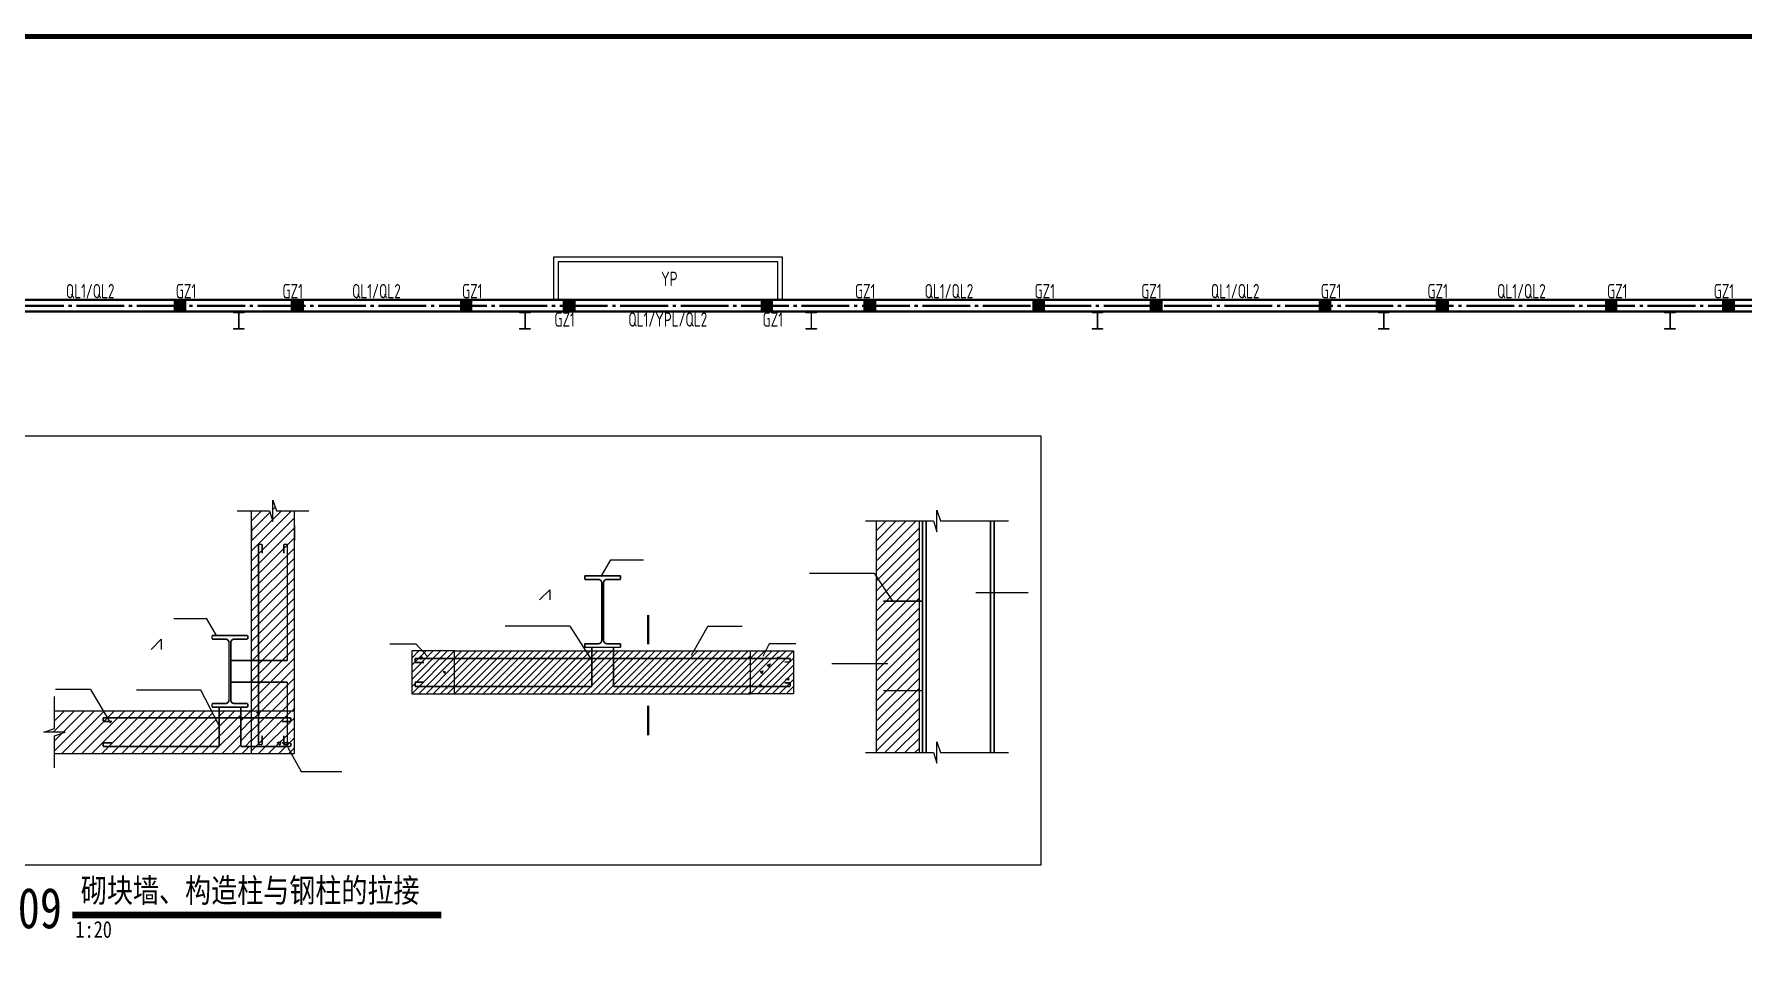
# Model space of a CAD drawing. Extents: x 4043574 to 4201224, y -1031091 to -644991.
# Drawn here: x 4083081 to 4118896, y -991966 to -972641 of the extents above; entities that cross this region are included whole.
import ezdxf

# ---------------------------------------------------------------- set-up
doc = ezdxf.new("R2010")
doc.units = 0
doc.header["$LTSCALE"] = 1000
doc.header["$MEASUREMENT"] = 0
doc.linetypes.add('3', pattern=[1.266667, 1, -0.1, 0.066667, -0.1])
for name, color, linetype in [('DIM_SYMB', 3, 'Continuous'), ('PUB_TEXT', 7, 'Continuous'), ('PUB_TITLE', 4, 'Continuous'), ('WALL', 9, 'Continuous'), ('中文', 7, 'Continuous'), ('图框外框__细线', 253, 'Continuous'), ('墙__实线', 3, 'Continuous'), ('尺寸线及数字', 253, 'Continuous'), ('层1001', 253, 'Continuous'), ('层1005', 253, 'Continuous'), ('层10102', 7, 'Continuous'), ('折断线', 7, 'Continuous'), ('支座钢筋', 1, 'Continuous'), ('柱构件', 2, 'Continuous'), ('楼板负筋文字', 7, 'Continuous')]:
    doc.layers.add(name, color=color, linetype=linetype)
doc.styles.add('BIANHAO', font='SIMHEI.TTF', dxfattribs={"width": 0.8})
doc.styles.add('BILI', font='SIMHEI.TTF', dxfattribs={"width": 0.7, "height": 350})
doc.styles.add('TSSD', font='tssdeng.shx', dxfattribs={"width": 0.7, "height": 300, "bigfont": 'tssdchn.shx'})
doc.styles.add('TUMING', font='SimSun.ttf', dxfattribs={"width": 0.8, "height": 400})

# ---------------------------------------------------------------- blocks, each defined once
blk = doc.blocks.new('砖墙与钢柱的拉接')
for p, q in [((-1575, 8823), (-1150, 9251)), ((-1150, 9251), (-1150, 8823)), ((-17863, 6749), (-17438, 7176)), ((-17438, 7176), (-17438, 6749))]:
    blk.add_line(p, q)
at = {"layer": 'DIM_SYMB'}
for points in [[(-1736, 8823, 0, 0, 0), (90, 8823, 0, 0, 0), (711, 7386, 160, 0, 0), (950, 6835, 0, 0, 0)], [(-18024, 6749, 0, 0, 0), (-15979, 6749, 0, 0, 0), (-15041, 6215, 160, 0, 0), (-14520, 5919, 0, 0, 0)], [(-18024, 6749, 0, 0, 0), (-15979, 6749, 0, 0, 0), (-14991, 4859, 160, 0, 0), (-14713, 4327, 0, 0, 0)]]:
    blk.add_lwpolyline(points, format="xyseb", dxfattribs=at)
at = {"layer": 'DIM_SYMB', "const_width": 100}
for points in [[(2977, 8194), (2977, 6952)], [(2977, 3146), (2977, 4389)]]:
    blk.add_lwpolyline(points, dxfattribs=at)
at = {"layer": '中文', "color": 2}
for p, q in [((1002, 9804), (1407, 10505)), ((1407, 10505), (2784, 10505)), ((16718, 9132), (18912, 9132)), ((-15528, 8029), (-16904, 8029)), ((-15123, 7327), (-15528, 8029)), ((5482, 7716), (4774, 6488)), ((5482, 7716), (6916, 7716)), ((-20399, 5063), (-21873, 5063)), ((-19545, 3658), (-20385, 5063))]:
    blk.add_line(p, q, dxfattribs=at)
at = {"layer": '图框外框__细线'}
for p, q in [((-7852, 6974), (-6765, 6974)), ((-6765, 6974), (-6273, 6447)), ((8053, 6974), (7790, 6447)), ((9173, 6974), (8053, 6974))]:
    blk.add_line(p, q, dxfattribs=at)
at = {"layer": '墙__实线', "color": 7}
for p, q in [((-13653, 2377), (-13653, 12558)), ((-11853, 2377), (-11853, 12558)), ((12533, 12132), (12533, 2420)), ((14333, 12132), (14333, 2420)), ((-5135, 6682), (-6935, 6682)), ((-6935, 6682), (-6935, 4882)), ((-5135, 6682), (7269, 6682)), ((-5135, 4882), (-5135, 6682)), ((7271, 4882), (7271, 6682)), ((7271, 6682), (9071, 6682)), ((9071, 6682), (9071, 4882)), ((-6935, 4882), (-5135, 4882)), ((-5135, 4882), (7269, 4882)), ((9071, 4882), (7271, 4882)), ((-21908, 4177), (-11853, 4177)), ((-21908, 2377), (-11853, 2377))]:
    blk.add_line(p, q, dxfattribs=at)
at = {"layer": '尺寸线及数字'}
for p, q in [((-13653, 11939), (-13653, 11307)), ((-11853, 11939), (-11853, 11307)), ((9747, 9944), (12455, 9944)), ((-311, 7714), (-3018, 7714)), ((-311, 7714), (621, 6274)), ((-833, 6682), (84, 6682)), ((13021, 6139), (10677, 6139)), ((-15777, 5038), (-18479, 5038)), ((-15777, 5038), (-18479, 5038)), ((-15003, 3562), (-15777, 5038)), ((-15003, 3562), (-15777, 5038)), ((-12122, 2635), (-11566, 1624)), ((-11566, 1624), (-9860, 1624))]:
    blk.add_line(p, q, dxfattribs=at)
at = {"layer": '层1001', "const_width": 67.5}
for points in [[(14483, 12132), (14483, 2420)], [(14633, 12132), (14633, 2420)], [(17333, 12132), (17333, 2420)], [(17483, 12132), (17483, 2420)], [(318, 9832), (1818, 9832)], [(318, 9682), (318, 9832)], [(318, 9682), (880, 9682)], [(1030, 9532), (1030, 9547), (1027, 9562), (1024, 9576), (1019, 9590), (1013, 9603), (1005, 9616), (996, 9628), (986, 9639), (976, 9648), (964, 9657), (951, 9665), (938, 9671), (924, 9676), (910, 9680), (895, 9682), (880, 9682), (880, 9682)], [(1030, 7132), (1030, 9532)], [(1255, 9682), (1241, 9682), (1226, 9680), (1212, 9676), (1198, 9671), (1185, 9665), (1172, 9657), (1160, 9648), (1149, 9639), (1139, 9628), (1131, 9616), (1123, 9603), (1117, 9590), (1112, 9576), (1108, 9562), (1106, 9547), (1105, 9532), (1105, 9532)], [(1105, 7132), (1105, 9532)], [(1255, 9682), (1818, 9682)], [(1818, 9682), (1818, 9832)], [(-15307, 7327), (-13807, 7327)], [(-15307, 7177), (-15307, 7327)], [(-15307, 7177), (-14745, 7177)], [(-14595, 7027), (-14596, 7042), (-14598, 7057), (-14601, 7071), (-14606, 7085), (-14613, 7098), (-14620, 7111), (-14629, 7122), (-14639, 7133), (-14650, 7143), (-14661, 7152), (-14674, 7160), (-14687, 7166), (-14701, 7171), (-14716, 7174), (-14730, 7177), (-14745, 7177), (-14745, 7177)], [(-14370, 7177), (-14385, 7177), (-14399, 7174), (-14413, 7171), (-14427, 7166), (-14441, 7160), (-14453, 7152), (-14465, 7143), (-14476, 7133), (-14486, 7122), (-14495, 7111), (-14502, 7098), (-14508, 7085), (-14513, 7071), (-14517, 7057), (-14519, 7042), (-14520, 7027), (-14520, 7027)], [(-14370, 7177), (-13807, 7177)], [(-13807, 7177), (-13807, 7327)], [(880, 6982), (895, 6983), (910, 6985), (924, 6989), (938, 6994), (951, 7000), (964, 7008), (976, 7017), (986, 7026), (996, 7037), (1005, 7049), (1013, 7062), (1019, 7075), (1024, 7089), (1027, 7103), (1030, 7118), (1030, 7132)], [(1105, 7132), (1106, 7118), (1108, 7103), (1112, 7089), (1117, 7075), (1123, 7062), (1131, 7049), (1139, 7037), (1149, 7026), (1160, 7017), (1172, 7008), (1185, 7000), (1198, 6994), (1212, 6989), (1226, 6985), (1241, 6983), (1255, 6982)], [(-14595, 4627), (-14595, 7027)], [(-14520, 4627), (-14520, 7027)], [(318, 6982), (318, 6832)], [(318, 6982), (880, 6982)], [(318, 6832), (1818, 6832)], [(1255, 6982), (1818, 6982)], [(1818, 6982), (1818, 6832)], [(-15307, 4477), (-14745, 4477)], [(-15307, 4327), (-15307, 4477)], [(-15307, 4477), (-14745, 4477)], [(-15307, 4327), (-15307, 4477)], [(-15307, 4327), (-13807, 4327)], [(-14745, 4477), (-14730, 4478), (-14716, 4480), (-14701, 4484), (-14687, 4489), (-14674, 4495), (-14661, 4503), (-14650, 4511), (-14639, 4521), (-14629, 4532), (-14620, 4544), (-14613, 4557), (-14606, 4570), (-14601, 4584), (-14598, 4598), (-14596, 4613), (-14595, 4627)], [(-14745, 4477), (-14730, 4478), (-14716, 4480), (-14701, 4484), (-14687, 4489), (-14674, 4495), (-14661, 4503), (-14650, 4511), (-14639, 4521), (-14629, 4532), (-14620, 4544), (-14613, 4557), (-14606, 4570), (-14601, 4584), (-14598, 4598), (-14596, 4613), (-14595, 4627)], [(-14520, 4627), (-14519, 4613), (-14517, 4598), (-14513, 4584), (-14508, 4570), (-14502, 4557), (-14495, 4544), (-14486, 4532), (-14476, 4521), (-14465, 4511), (-14453, 4503), (-14441, 4495), (-14427, 4489), (-14413, 4484), (-14399, 4480), (-14385, 4478), (-14370, 4477)], [(-14520, 4627), (-14519, 4613), (-14517, 4598), (-14513, 4584), (-14508, 4570), (-14502, 4557), (-14495, 4544), (-14486, 4532), (-14476, 4521), (-14465, 4511), (-14453, 4503), (-14441, 4495), (-14427, 4489), (-14413, 4484), (-14399, 4480), (-14385, 4478), (-14370, 4477)], [(-14370, 4477), (-13807, 4477)], [(-14370, 4477), (-13807, 4477)], [(-13807, 4327), (-13807, 4477)], [(-13807, 4327), (-13807, 4477)]]:
    blk.add_lwpolyline(points, dxfattribs=at)
at = {"layer": '层1005'}
blk.add_line((12455, 9944), (13223, 8766), dxfattribs=at)
at = {"layer": '层10102'}
for p, q in [((-13233, 12558), (-13653, 12138)), ((-11972, 12558), (-13653, 10878)), ((-13653, 11718), (-12880, 12490)), ((-11853, 12258), (-13653, 10458)), ((-12753, 12618), (-12655, 12715)), ((-12753, 12198), (-12393, 12558)), ((-13653, 11298), (-12775, 12175)), ((-11853, 11838), (-13653, 10038)), ((12953, 12132), (12533, 11712)), ((13373, 12132), (12533, 11292)), ((13793, 12132), (12533, 10873)), ((14213, 12132), (12533, 10453)), ((12533, 10033), (14333, 11833)), ((-11853, 11418), (-13653, 9618)), ((-11853, 10998), (-13653, 9198)), ((12533, 9613), (14333, 11413)), ((12533, 9193), (14333, 10993)), ((-11853, 10577), (-13653, 8777)), ((-11853, 10157), (-13653, 8357)), ((12533, 8773), (14333, 10573)), ((12533, 8353), (14333, 10153)), ((-11853, 9737), (-13653, 7937)), ((-11853, 9317), (-13653, 7517)), ((12533, 7933), (14333, 9733)), ((12533, 7513), (14333, 9313)), ((-11853, 8897), (-13653, 7097)), ((12533, 7093), (14333, 8893)), ((-11853, 8477), (-13653, 6677)), ((-11853, 8057), (-13653, 6257)), ((12533, 6673), (14333, 8473)), ((12533, 6253), (14333, 8053)), ((-11853, 7637), (-13653, 5837)), ((-11853, 7217), (-13653, 5417)), ((12533, 5833), (14333, 7633)), ((12533, 5413), (14333, 7213)), ((-11853, 6797), (-13653, 4997)), ((-6635, 6682), (-6935, 6382)), ((-6335, 6682), (-6935, 6082)), ((-6035, 6682), (-6935, 5782)), ((-5735, 6682), (-6935, 5482)), ((-5435, 6682), (-6935, 5183)), ((-5135, 6682), (-6935, 4883)), ((-4835, 6682), (-5135, 6382)), ((-4535, 6682), (-5135, 6082)), ((-4235, 6682), (-5135, 5782)), ((-3935, 6682), (-5135, 5482)), ((-3635, 6682), (-5135, 5183)), ((-3335, 6682), (-5135, 4883)), ((-3035, 6682), (-4835, 4882)), ((-2735, 6682), (-4535, 4882)), ((-2435, 6682), (-4235, 4882)), ((-2135, 6682), (-3935, 4882)), ((-1835, 6682), (-3635, 4882)), ((-1535, 6682), (-3335, 4882)), ((-1235, 6682), (-3035, 4882)), ((-935, 6682), (-2735, 4882)), ((-635, 6682), (-2435, 4882)), ((-335, 6682), (-2135, 4882)), ((-35, 6682), (-1835, 4882)), ((265, 6682), (-1535, 4882)), ((565, 6682), (-1235, 4882)), ((865, 6682), (-935, 4882)), ((1165, 6682), (-635, 4882)), ((1465, 6682), (-335, 4882)), ((1765, 6682), (-35, 4882)), ((2065, 6682), (265, 4882)), ((2365, 6682), (565, 4882)), ((2665, 6682), (865, 4882)), ((2965, 6682), (1165, 4882)), ((3265, 6682), (1465, 4882)), ((3565, 6682), (1765, 4882)), ((3865, 6682), (2065, 4882)), ((4165, 6682), (2365, 4882)), ((4465, 6682), (2665, 4882)), ((4765, 6682), (2965, 4882)), ((5065, 6682), (3265, 4882)), ((5365, 6682), (3565, 4882)), ((5665, 6682), (3865, 4882)), ((5965, 6682), (4165, 4882)), ((6265, 6682), (4465, 4882)), ((6565, 6682), (4765, 4882)), ((6865, 6682), (5065, 4882)), ((7165, 6682), (5365, 4882)), ((7269, 6487), (5665, 4882)), ((7569, 6682), (7270, 6382)), ((7869, 6682), (7270, 6082)), ((8169, 6682), (7270, 5783)), ((8469, 6682), (7270, 5483)), ((8769, 6682), (7270, 5183)), ((9069, 6682), (7270, 4883)), ((12533, 4993), (14333, 6793)), ((-11853, 6377), (-13653, 4577)), ((-11853, 5957), (-13632, 4177)), ((-5135, 6382), (-6635, 4882)), ((-6615, 6390), (-6495, 6435)), ((-6538, 6317), (-6615, 6390)), ((-6495, 6435), (-6538, 6317)), ((-5135, 6083), (-6335, 4882)), ((-5135, 5783), (-6035, 4882)), ((-5547, 5732), (-5601, 5828)), ((-5601, 5828), (-5541, 5813)), ((-5541, 5813), (-5547, 5732)), ((7269, 6187), (5965, 4882)), ((7269, 5887), (6265, 4882)), ((9071, 6384), (7569, 4882)), ((7689, 5825), (7780, 5841)), ((7741, 5727), (7689, 5825)), ((7780, 5841), (7741, 5727)), ((9071, 6084), (7869, 4882)), ((7962, 6089), (8085, 6137)), ((8042, 6019), (7962, 6089)), ((8085, 6137), (8042, 6019)), ((9071, 5784), (8169, 4882)), ((8400, 6415), (8481, 6422)), ((8469, 6335), (8400, 6415)), ((8481, 6422), (8469, 6335)), ((12533, 4573), (14333, 6373)), ((12533, 4153), (14333, 5953)), ((-11853, 5537), (-13212, 4177)), ((-11853, 5117), (-12792, 4177)), ((-5135, 5483), (-5735, 4882)), ((-5468, 5110), (-5507, 5221)), ((-5507, 5221), (-5444, 5210)), ((-5444, 5210), (-5468, 5110)), ((-5135, 5183), (-5435, 4882)), ((7269, 5587), (6565, 4882)), ((7269, 5287), (6865, 4882)), ((7610, 5218), (7725, 5257)), ((7700, 5158), (7610, 5218)), ((7725, 5257), (7700, 5158)), ((9071, 5484), (8469, 4882)), ((8752, 5497), (8864, 5535)), ((8855, 5451), (8752, 5497)), ((9071, 5184), (8769, 4882)), ((8864, 5535), (8855, 5451)), ((12533, 3733), (14333, 5533)), ((12533, 3313), (14333, 5113)), ((-11853, 4697), (-12372, 4177)), ((-5135, 4883), (-5135, 4882)), ((7269, 4987), (7165, 4882)), ((9071, 4884), (9069, 4882)), ((12533, 2893), (14333, 4693)), ((-21068, 4177), (-21968, 3277)), ((-21488, 4177), (-21908, 3757)), ((-20228, 4177), (-21908, 2497)), ((-19808, 4177), (-21608, 2377)), ((-21548, 3277), (-20648, 4177)), ((-19388, 4177), (-21188, 2377)), ((-18968, 4177), (-20768, 2377)), ((-18548, 4177), (-20348, 2377)), ((-18128, 4177), (-19928, 2377)), ((-17708, 4177), (-19508, 2377)), ((-17288, 4177), (-19088, 2377)), ((-16868, 4177), (-18668, 2377)), ((-16448, 4177), (-18248, 2377)), ((-16028, 4177), (-17828, 2377)), ((-15608, 4177), (-17408, 2377)), ((-15278, 4087), (-16988, 2377)), ((-16568, 2377), (-15134, 3811)), ((-16148, 2377), (-14348, 4177)), ((-15728, 2377), (-14103, 4002)), ((-15308, 2377), (-14103, 3582)), ((-15003, 3942), (-14768, 4177)), ((-13683, 4177), (-14103, 3757)), ((-14103, 3337), (-13652, 3788)), ((-13233, 4177), (-13653, 3757)), ((-12813, 4177), (-13653, 3337)), ((-12393, 4177), (-13653, 2917)), ((-11973, 4177), (-13653, 2497)), ((-13446, 4103), (-13336, 4109)), ((-13324, 4015), (-13446, 4103)), ((-11853, 3877), (-13353, 2377)), ((-13336, 4109), (-13324, 4015)), ((-11853, 4277), (-11952, 4177)), ((12533, 2473), (14333, 4273)), ((12900, 2420), (14333, 3853)), ((-21908, 2917), (-21593, 3232)), ((-14888, 2377), (-14103, 3162)), ((-14103, 2917), (-13652, 3368)), ((-13923, 2677), (-13652, 2948)), ((-11853, 3457), (-12933, 2377)), ((-12575, 2838), (-12427, 2882)), ((-11853, 3037), (-12512, 2377)), ((-12427, 2882), (-12469, 2734)), ((13320, 2420), (14333, 3433)), ((13740, 2420), (14333, 3013)), ((-14467, 2377), (-14103, 2742)), ((-14047, 2377), (-13747, 2677)), ((-12469, 2734), (-12575, 2838)), ((-11853, 2617), (-12092, 2377)), ((14160, 2420), (14333, 2593))]:
    blk.add_line(p, q, dxfattribs=at)
for points in [[(-6057, 6534), (-6055, 6521), (-6071, 6531), (-6069, 6518)], [(-5974, 6535), (-5970, 6523), (-5988, 6530), (-5985, 6519)], [(-5797, 6539), (-5787, 6535), (-5803, 6526), (-5793, 6521)], [(7516, 6533), (7516, 6518), (7501, 6532), (7501, 6518)], [(7528, 6535), (7531, 6523), (7514, 6530), (7517, 6519)], [(7923, 6535), (7926, 6523), (7908, 6530), (7912, 6519)], [(8567, 6535), (8571, 6524), (8553, 6530), (8556, 6519)], [(-6578, 5938), (-6570, 5931), (-6588, 5927), (-6580, 5920)], [(-6469, 5934), (-6467, 5920), (-6483, 5931), (-6482, 5918)], [(-6420, 6238), (-6412, 6231), (-6430, 6227), (-6422, 6220)], [(-6338, 5786), (-6334, 5775), (-6352, 5779), (-6347, 5769)], [(-6304, 6389), (-6294, 6383), (-6312, 6376), (-6302, 6370)], [(-6241, 6237), (-6234, 6229), (-6253, 6228), (-6246, 6220)], [(-6139, 5933), (-6139, 5918), (-6154, 5932), (-6154, 5918)], [(-5775, 6389), (-5766, 6383), (-5783, 6376), (-5773, 6370)], [(-5723, 6385), (-5719, 6374), (-5737, 6380), (-5733, 6369)], [(-5665, 6233), (-5664, 6220), (-5680, 6232), (-5679, 6218)], [(-5605, 5784), (-5603, 5771), (-5620, 5781), (-5617, 5768)], [(-5440, 6089), (-5431, 6083), (-5448, 6076), (-5439, 6070)], [(-5400, 5788), (-5392, 5780), (-5410, 5777), (-5403, 5770)], [(-5377, 6084), (-5375, 6072), (-5392, 6081), (-5389, 6069)], [(-5243, 6083), (-5242, 6069), (-5258, 6082), (-5257, 6068)], [(7361, 6388), (7369, 6380), (7350, 6377), (7357, 6370)], [(7438, 6233), (7439, 6218), (7423, 6232), (7424, 6218)], [(7595, 5788), (7603, 5780), (7585, 5777), (7592, 5770)], [(7681, 6083), (7682, 6068), (7666, 6082), (7667, 6068)], [(7752, 6239), (7763, 6235), (7746, 6226), (7757, 6221)], [(8047, 5784), (8050, 5772), (8032, 5781), (8035, 5769)], [(8122, 5936), (8127, 5926), (8109, 5929), (8114, 5919)], [(8147, 6388), (8154, 6381), (8136, 6377), (8144, 6370)], [(8381, 6086), (8385, 6075), (8367, 6079), (8372, 6069)], [(8486, 6084), (8487, 6070), (8471, 6081), (8473, 6068)], [(8545, 5938), (8552, 5930), (8534, 5927), (8541, 5920)], [(8550, 5935), (8554, 5924), (8536, 5930), (8540, 5919)], [(8609, 6384), (8611, 6370), (8594, 6381), (8596, 6368)], [(8647, 6389), (8657, 6383), (8639, 6376), (8649, 6370)], [(8659, 5783), (8659, 5768), (8644, 5782), (8644, 5768)], [(8735, 6239), (8744, 6233), (8727, 6226), (8736, 6220)], [(8915, 6233), (8917, 6219), (8901, 6232), (8902, 6218)], [(8955, 6088), (8962, 6081), (8944, 6077), (8952, 6070)], [(8980, 5935), (8983, 5923), (8966, 5930), (8969, 5919)], [(9053, 5786), (9058, 5775), (9040, 5779), (9044, 5769)], [(-6894, 5483), (-6894, 5468), (-6909, 5482), (-6909, 5468)], [(-6577, 5185), (-6573, 5174), (-6591, 5180), (-6587, 5169)], [(-6507, 5038), (-6499, 5030), (-6518, 5027), (-6510, 5020)], [(-6417, 5336), (-6412, 5326), (-6431, 5329), (-6426, 5319)], [(-6308, 5038), (-6300, 5030), (-6318, 5027), (-6311, 5020)], [(-6097, 5183), (-6096, 5169), (-6112, 5182), (-6111, 5168)], [(-6045, 5034), (-6043, 5021), (-6060, 5031), (-6057, 5018)], [(-5727, 5634), (-5725, 5621), (-5741, 5631), (-5739, 5618)], [(-5575, 5334), (-5573, 5321), (-5590, 5331), (-5588, 5318)], [(-5538, 5335), (-5534, 5324), (-5553, 5330), (-5549, 5319)], [(-5512, 5634), (-5509, 5622), (-5526, 5631), (-5523, 5619)], [(-5435, 5637), (-5429, 5628), (-5447, 5628), (-5441, 5619)], [(-5379, 5486), (-5374, 5475), (-5392, 5479), (-5388, 5469)], [(-5248, 5488), (-5239, 5482), (-5257, 5477), (-5249, 5470)], [(-5158, 5186), (-5152, 5177), (-5171, 5179), (-5165, 5169)], [(7564, 5335), (7568, 5325), (7550, 5330), (7554, 5319)], [(7569, 5639), (7579, 5635), (7563, 5626), (7573, 5621)], [(7657, 5187), (7663, 5178), (7644, 5178), (7651, 5169)], [(7868, 5038), (7876, 5031), (7858, 5027), (7866, 5020)], [(7922, 5488), (7930, 5480), (7911, 5477), (7919, 5470)], [(8179, 5037), (8186, 5029), (8168, 5028), (8175, 5019)], [(8253, 5339), (8263, 5334), (8247, 5326), (8257, 5321)], [(8434, 5335), (8438, 5324), (8420, 5330), (8423, 5319)], [(8461, 5633), (8462, 5619), (8446, 5632), (8447, 5618)], [(8509, 5486), (8514, 5475), (8496, 5479), (8501, 5469)], [(8530, 5183), (8530, 5169), (8515, 5182), (8515, 5168)], [(8555, 5483), (8555, 5469), (8540, 5482), (8540, 5468)], [(8628, 5184), (8631, 5172), (8613, 5181), (8616, 5169)], [(8625, 5339), (8635, 5334), (8618, 5326), (8628, 5321)], [(8782, 5489), (8791, 5483), (8774, 5476), (8784, 5470)], [(8790, 5184), (8793, 5172), (8775, 5181), (8778, 5169)], [(8977, 5033), (8977, 5018), (8962, 5032), (8962, 5018)], [(9027, 5635), (9031, 5625), (9013, 5630), (9017, 5619)], [(9029, 5633), (9030, 5619), (9014, 5632), (9015, 5618)], [(9042, 5036), (9047, 5027), (9029, 5029), (9034, 5019)], [(-13223, 3849), (-13220, 3830), (-13243, 3846), (-13241, 3827)], [(-13020, 4067), (-13005, 4060), (-13029, 4048), (-13014, 4041)], [(-12557, 3643), (-12549, 3629), (-12575, 3632), (-12567, 3619)], [(-12336, 4063), (-12329, 4050), (-12354, 4052), (-12347, 4039)], [(-12156, 3851), (-12150, 3836), (-12175, 3843), (-12169, 3828)], [(-12087, 3644), (-12078, 3631), (-12104, 3631), (-12095, 3619)], [(-13528, 3226), (-13516, 3216), (-13541, 3209), (-13529, 3200)], [(-13201, 3008), (-13200, 2988), (-13222, 3007), (-13221, 2987)], [(-13029, 3428), (-13028, 3408), (-13050, 3427), (-13049, 3407)], [(-12608, 3437), (-12594, 3430), (-12618, 3418), (-12604, 3411)], [(-12288, 3220), (-12283, 3204), (-12308, 3214), (-12304, 3198)], [(-12003, 3017), (-11989, 3010), (-12013, 2998), (-11999, 2991)], [(-13585, 2590), (-13581, 2573), (-13606, 2585), (-13601, 2568)], [(-13263, 2798), (-13262, 2778), (-13284, 2797), (-13283, 2777)], [(-13158, 2588), (-13156, 2569), (-13179, 2586), (-13177, 2567)], [(-12019, 2801), (-12013, 2786), (-12039, 2794), (-12033, 2778)]]:
    blk.add_solid(points, dxfattribs=at)
at = {"layer": '折断线'}
for p, q in [((-12753, 12108), (-12753, 13008)), ((-12753, 13008), (-12603, 12558)), ((-14253, 12558), (-12903, 12558)), ((-12903, 12558), (-12753, 12108)), ((-12603, 12558), (-11253, 12558)), ((15083, 11682), (15083, 12582)), ((15083, 12582), (15233, 12132)), ((12083, 12132), (14933, 12132)), ((14933, 12132), (15083, 11682)), ((15233, 12132), (18083, 12132)), ((-21908, 3427), (-21908, 4777)), ((-22358, 3277), (-21908, 3427)), ((-21458, 3277), (-22358, 3277)), ((-21908, 3127), (-21458, 3277)), ((-21908, 1777), (-21908, 3127)), ((15083, 1970), (15083, 2870)), ((15083, 2870), (15233, 2420)), ((12083, 2420), (14933, 2420)), ((14933, 2420), (15083, 1970)), ((15233, 2420), (18083, 2420))]:
    blk.add_line(p, q, dxfattribs=at)
at = {"layer": '支座钢筋', "const_width": 67.5}
for points in [[(-13355, 11152), (-13205, 11152)], [(-13355, 11152), (-13205, 11152)], [(-13355, 11152), (-13355, 6277)], [(-13355, 11152), (-13355, 6277)], [(-13205, 11152), (-13205, 10777)], [(-13205, 11152), (-13205, 10777)], [(-12150, 11152), (-12300, 11152)], [(-12300, 11152), (-12300, 10777)], [(-12150, 11152), (-12300, 11152)], [(-12300, 11152), (-12300, 10777)], [(-12150, 11152), (-12150, 6277)], [(-12150, 11152), (-12150, 6277)], [(14483, 8766), (12833, 8766)], [(621, 6832), (1521, 6832)], [(621, 5196), (621, 6832)], [(1521, 5196), (1521, 6832)], [(-12150, 6277), (-14520, 6277)], [(-12150, 6277), (-14520, 6277)], [(-14520, 6277), (-14520, 5377)], [(-13355, 2752), (-13355, 6277)], [(-13355, 2752), (-13355, 6277)], [(-6792, 6369), (-6792, 6193)], [(-6792, 6369), (1521, 6369)], [(-6792, 6193), (-6421, 6193)], [(8928, 6369), (1521, 6369)], [(8928, 6219), (8700, 6219)], [(8928, 6219), (8928, 6369)], [(-12150, 5377), (-14520, 5377)], [(-12150, 5377), (-14520, 5377)], [(-12150, 5377), (-14520, 5377)], [(-12150, 5377), (-14520, 5377)], [(-12150, 2752), (-12150, 5377)], [(-12150, 2752), (-12150, 5377)], [(-6792, 5372), (-6421, 5372)], [(-6792, 5196), (-6792, 5372)], [(-6792, 5196), (621, 5196)], [(8928, 5196), (1521, 5196)], [(8928, 5346), (8700, 5346)], [(8928, 5346), (8928, 5196)], [(14483, 5016), (12833, 5016)], [(-15003, 2677), (-15003, 4327)], [(-15003, 2677), (-15003, 4327)], [(-15003, 4327), (-14103, 4327)], [(-15003, 4327), (-14103, 4327)], [(-14103, 2677), (-14103, 4327)], [(-14103, 2677), (-14103, 4327)], [(-14103, 2677), (-14103, 4327)], [(-14103, 2677), (-14103, 4327)], [(-19873, 3877), (-14103, 3877)], [(-19873, 3877), (-14103, 3877)], [(-19873, 3877), (-19873, 3727)], [(-19873, 3877), (-19873, 3727)], [(-19873, 3727), (-19498, 3727)], [(-19873, 3727), (-19498, 3727)], [(-12003, 3877), (-14103, 3877)], [(-12003, 3877), (-14103, 3877)], [(-12003, 3727), (-12378, 3727)], [(-12003, 3727), (-12378, 3727)], [(-12003, 3877), (-12003, 3727)], [(-12003, 3877), (-12003, 3727)], [(-13205, 2752), (-13205, 3127)], [(-13205, 2752), (-13205, 3127)], [(-12300, 2752), (-12300, 3127)], [(-12300, 2752), (-12300, 3127)], [(-19873, 2677), (-19873, 2827)], [(-19873, 2827), (-19498, 2827)], [(-19873, 2677), (-19873, 2827)], [(-19873, 2827), (-19498, 2827)], [(-19873, 2677), (-15003, 2677)], [(-19873, 2677), (-15003, 2677)], [(-12003, 2677), (-14103, 2677)], [(-12003, 2677), (-14103, 2677)], [(-13355, 2752), (-13205, 2752)], [(-13355, 2752), (-13205, 2752)], [(-12003, 2827), (-12378, 2827)], [(-12003, 2827), (-12378, 2827)], [(-12150, 2752), (-12300, 2752)], [(-12150, 2752), (-12300, 2752)], [(-12003, 2677), (-12003, 2827)], [(-12003, 2677), (-12003, 2827)]]:
    blk.add_lwpolyline(points, dxfattribs=at)

msp = doc.modelspace()

# ---------------------------------------------------------------- hatches: boundary and pattern name
for points in [[(4086017, -978454), (4086257, -978454), (4086257, -978214), (4086017, -978214)], [(4088717, -978454), (4088477, -978454), (4088477, -978214), (4088717, -978214)], [(4092017, -978454), (4092257, -978454), (4092257, -978214), (4092017, -978214)], [(4094417, -978454), (4094177, -978454), (4094177, -978214), (4094417, -978214)], [(4098317, -978454), (4098557, -978454), (4098557, -978214), (4098317, -978214)], [(4100717, -978454), (4100477, -978454), (4100477, -978214), (4100717, -978214)], [(4104017, -978454), (4104257, -978454), (4104257, -978214), (4104017, -978214)], [(4106717, -978454), (4106477, -978454), (4106477, -978214), (4106717, -978214)], [(4110017, -978454), (4110257, -978454), (4110257, -978214), (4110017, -978214)], [(4112717, -978454), (4112477, -978454), (4112477, -978214), (4112717, -978214)], [(4116017, -978454), (4116257, -978454), (4116257, -978214), (4116017, -978214)], [(4118717, -978454), (4118477, -978454), (4118477, -978214), (4118717, -978214)]]:
    msp.add_hatch(color=256).paths.add_polyline_path(points)

# ---------------------------------------------------------------- linework, layer by layer
for points in [[(4093967, -977314), (4093967, -978214), (4098767, -978214), (4098767, -977314)], [(4094067, -977414), (4094067, -978214), (4098667, -978214), (4098667, -977414)], [(4086017, -978454), (4086257, -978454), (4086257, -978214), (4086017, -978214)], [(4088717, -978454), (4088477, -978454), (4088477, -978214), (4088717, -978214)], [(4092017, -978454), (4092257, -978454), (4092257, -978214), (4092017, -978214)], [(4094417, -978454), (4094177, -978454), (4094177, -978214), (4094417, -978214)], [(4098317, -978454), (4098557, -978454), (4098557, -978214), (4098317, -978214)], [(4100717, -978454), (4100477, -978454), (4100477, -978214), (4100717, -978214)], [(4104017, -978454), (4104257, -978454), (4104257, -978214), (4104017, -978214)], [(4106717, -978454), (4106477, -978454), (4106477, -978214), (4106717, -978214)], [(4110017, -978454), (4110257, -978454), (4110257, -978214), (4110017, -978214)], [(4112717, -978454), (4112477, -978454), (4112477, -978214), (4112717, -978214)], [(4116017, -978454), (4116257, -978454), (4116257, -978214), (4116017, -978214)], [(4118717, -978454), (4118477, -978454), (4118477, -978214), (4118717, -978214)]]:
    msp.add_lwpolyline(points, close=True)
at = {"color": 1, "linetype": '3', "lineweight": 40}
msp.add_lwpolyline([(4057367, -978334), (4129367, -978334), (4129367, -1008334), (4057367, -1008334)], close=True, dxfattribs=at)
at = {"linetype": 'ByBlock', "ltscale": 0.01}
msp.add_lwpolyline([(4082578, -981063), (4104182, -981063), (4104182, -990067), (4082578, -990067)], close=True, dxfattribs=at)
at = {"layer": 'DIM_SYMB', "color": 3, "const_width": 143}
msp.add_lwpolyline([(4083881, -991109), (4091618, -991109)], dxfattribs=at)
at = {"layer": 'PUB_TITLE', "const_width": 100}
msp.add_lwpolyline([(4046074, -1030091), (4147674, -1030091), (4147674, -972691), (4046074, -972691)], close=True, dxfattribs=at)
at = {"layer": 'WALL', "lineweight": 40}
for points in [[(4057247, -978214), (4129487, -978214), (4129487, -1008454), (4057247, -1008454)], [(4057487, -978454), (4129247, -978454), (4129247, -1008214), (4057487, -1008214)]]:
    msp.add_lwpolyline(points, close=True, dxfattribs=at)
at = {"layer": '柱构件'}
for p, q in [((4087477, -978474), (4087257, -978474)), ((4087257, -978474), (4087477, -978474)), ((4087257, -978474), (4087257, -978484)), ((4087364, -978484), (4087257, -978484)), ((4087257, -978814), (4087364, -978814)), ((4087257, -978814), (4087257, -978824)), ((4087364, -978484), (4087364, -978814)), ((4087477, -978484), (4087370, -978484)), ((4087370, -978484), (4087370, -978814)), ((4087370, -978814), (4087477, -978814)), ((4087477, -978474), (4087477, -978484)), ((4087477, -978814), (4087477, -978824)), ((4093477, -978474), (4093257, -978474)), ((4093257, -978474), (4093477, -978474)), ((4093257, -978474), (4093257, -978484)), ((4093364, -978484), (4093257, -978484)), ((4093257, -978814), (4093364, -978814)), ((4093257, -978814), (4093257, -978824)), ((4093364, -978484), (4093364, -978814)), ((4093477, -978484), (4093370, -978484)), ((4093370, -978484), (4093370, -978814)), ((4093370, -978814), (4093477, -978814)), ((4093477, -978474), (4093477, -978484)), ((4093477, -978814), (4093477, -978824)), ((4099477, -978474), (4099257, -978474)), ((4099257, -978474), (4099477, -978474)), ((4099257, -978474), (4099257, -978484)), ((4099364, -978484), (4099257, -978484)), ((4099257, -978814), (4099364, -978814)), ((4099257, -978814), (4099257, -978824)), ((4099364, -978484), (4099364, -978814)), ((4099477, -978484), (4099370, -978484)), ((4099370, -978484), (4099370, -978814)), ((4099370, -978814), (4099477, -978814)), ((4099477, -978474), (4099477, -978484)), ((4099477, -978814), (4099477, -978824)), ((4105477, -978474), (4105257, -978474)), ((4105257, -978474), (4105477, -978474)), ((4105257, -978474), (4105257, -978484)), ((4105364, -978484), (4105257, -978484)), ((4105257, -978814), (4105364, -978814)), ((4105257, -978814), (4105257, -978824)), ((4105364, -978484), (4105364, -978814)), ((4105477, -978484), (4105370, -978484)), ((4105370, -978484), (4105370, -978814)), ((4105370, -978814), (4105477, -978814)), ((4105477, -978474), (4105477, -978484)), ((4105477, -978814), (4105477, -978824)), ((4111477, -978474), (4111257, -978474)), ((4111257, -978474), (4111477, -978474)), ((4111257, -978474), (4111257, -978484)), ((4111364, -978484), (4111257, -978484)), ((4111257, -978814), (4111364, -978814)), ((4111257, -978814), (4111257, -978824)), ((4111364, -978484), (4111364, -978814)), ((4111477, -978484), (4111370, -978484)), ((4111370, -978484), (4111370, -978814)), ((4111370, -978814), (4111477, -978814)), ((4111477, -978474), (4111477, -978484)), ((4111477, -978814), (4111477, -978824)), ((4117477, -978474), (4117257, -978474)), ((4117257, -978474), (4117477, -978474)), ((4117257, -978474), (4117257, -978484)), ((4117364, -978484), (4117257, -978484)), ((4117257, -978814), (4117364, -978814)), ((4117257, -978814), (4117257, -978824)), ((4117364, -978484), (4117364, -978814)), ((4117477, -978484), (4117370, -978484)), ((4117370, -978484), (4117370, -978814)), ((4117370, -978814), (4117477, -978814)), ((4117477, -978474), (4117477, -978484)), ((4117477, -978814), (4117477, -978824)), ((4087477, -978824), (4087257, -978824)), ((4093477, -978824), (4093257, -978824)), ((4099477, -978824), (4099257, -978824)), ((4105477, -978824), (4105257, -978824)), ((4111477, -978824), (4111257, -978824)), ((4117477, -978824), (4117257, -978824))]:
    msp.add_line(p, q, dxfattribs=at)

# ---------------------------------------------------------------- block references
at = {"xscale": 0.5, "yscale": 0.5, "zscale": 0.5}
msp.add_blockref('砖墙与钢柱的拉接', (4094462, -988914, -2832), dxfattribs=at)

# ---------------------------------------------------------------- texts
at = {"layer": 'DIM_SYMB', "color": 7, "style": 'TUMING', "width": 0.8}
msp.add_text('砌块墙、构造柱与钢柱的拉接', height=500.5, dxfattribs=at).set_placement((4084059, -990843))
at = {"layer": 'PUB_TEXT', "width": 0.8}
for s, height, style, p in [('09', 850.9, 'BIANHAO', (4082737, -991388)), ('1:20', 350.4, 'BILI', (4083947, -991587))]:
    msp.add_text(s, height=height, dxfattribs=dict(at, style=style)).set_placement(p)
at = {"layer": '楼板负筋文字', "style": 'TSSD', "width": 0.7}
for s, p in [('YP', (4096222, -977921)), ('QL1/QL2', (4083745, -978179)), ('GZ1', (4086049, -978179)), ('GZ1', (4088285, -978179)), ('QL1/QL2', (4089745, -978179)), ('GZ1', (4092049, -978179)), ('GZ1', (4100285, -978179)), ('QL1/QL2', (4101745, -978179)), ('GZ1', (4104049, -978179)), ('GZ1', (4106285, -978179)), ('QL1/QL2', (4107745, -978179)), ('GZ1', (4110049, -978179)), ('GZ1', (4112285, -978179)), ('QL1/QL2', (4113745, -978179)), ('GZ1', (4116049, -978179)), ('GZ1', (4118285, -978179)), ('GZ1', (4093985, -978774)), ('QL1/YPL/QL2', (4095535, -978774)), ('GZ1', (4098349, -978774))]:
    msp.add_text(s, height=300, dxfattribs=at).set_placement(p)

doc.saveas('drawing.dxf')
